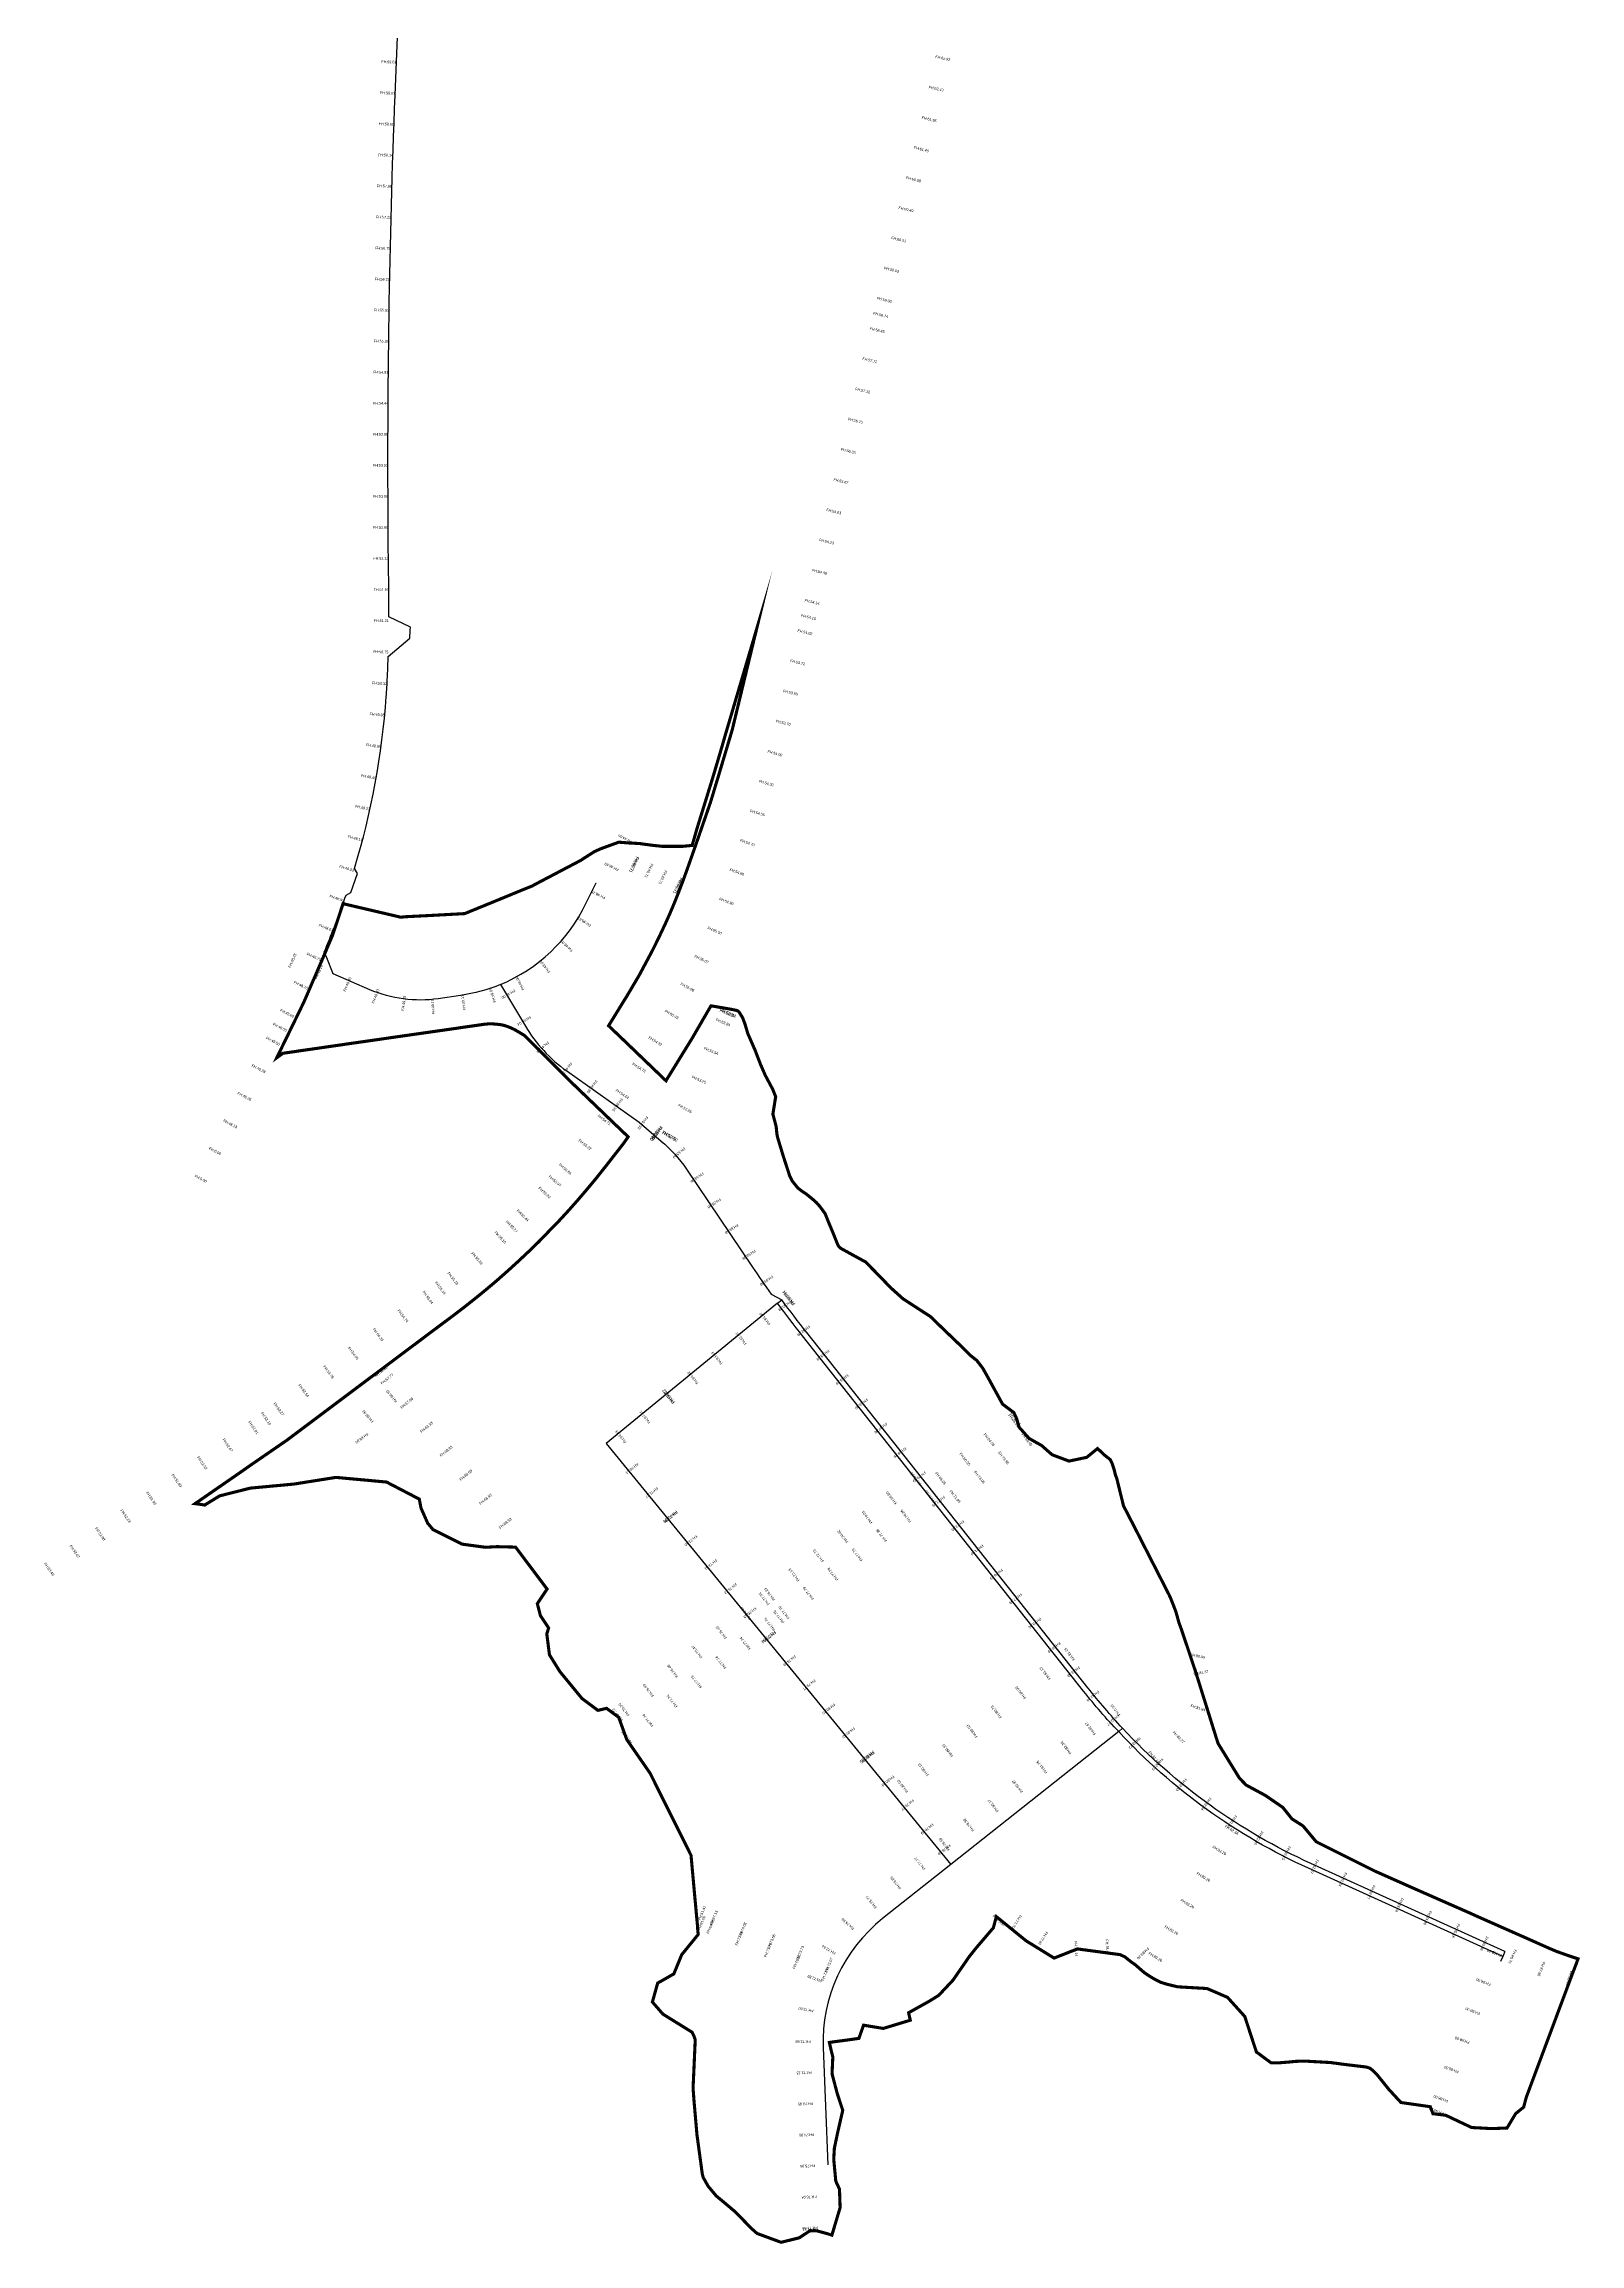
# Model space of a CAD drawing. Header units: millimetres. Extents: x 227572 to 269266, y 328772 to 433188.
# Drawn here: x 237982 to 238971, y 429743 to 431159 of the extents above; entities that cross this region are included whole.
import ezdxf
from ezdxf.enums import TextEntityAlignment as Align

# ---------------------------------------------------------------- set-up
doc = ezdxf.new("R2010")
doc.units = ezdxf.units.MM
doc.linetypes.add('PHANTOM2', pattern=[1.25, 0.625, -0.125, 0.125, -0.125, 0.125, -0.125])
for name, color, linetype in [('+++New_지구계(1안)', 1, 'Continuous'), ('L_diameter', 3, 'Continuous'), ('L_FH', 5, 'Continuous'), ('L_Junction', 1, 'Continuous'), ('L_pipeline', 4, 'Continuous'), ('L_Pipes', 2, 'Continuous'), ('도로체인계획고', 6, 'Continuous')]:
    doc.layers.add(name, color=color, linetype=linetype)
doc.styles.get("Standard").update_dxf_attribs({"font": 'arial.ttf'})

msp = doc.modelspace()

# ---------------------------------------------------------------- linework, layer by layer
at = {"layer": '+++New_지구계(1안)', "color": 1, "linetype": 'PHANTOM2', "ltscale": 40, "const_width": 2, "flags": 128}
msp.add_lwpolyline([(238963.8, 429928.2), (238963.8, 429928.2), (238969.5, 429926.3), (238968.4, 429923.2), (238966.4, 429918), (238965.2, 429914.8), (238964, 429911.6), (238963.4, 429910), (238939.3, 429845.5), (238936.2, 429837.2), (238934.5, 429830.8), (238929.4, 429826.7), (238923.8, 429817.4), (238914.1, 429817), (238901, 429817.7), (238884.3, 429825.6), (238876.1, 429826.6), (238874.4, 429831.1), (238855.5, 429833.8), (238847.9, 429842), (238840.1, 429851.7), (238837, 429854.7), (238835.5, 429855.9), (238834.3, 429856.3), (238832.8, 429856.7), (238819.3, 429858.3), (238809.7, 429859.6), (238807.2, 429859.7), (238803.9, 429859.9), (238798.2, 429860.2), (238796.6, 429860.3), (238793.7, 429860.5), (238790.7, 429860.4), (238787.6, 429860.3), (238782.8, 429859.8), (238779.7, 429859.6), (238777.7, 429859.4), (238771.8, 429859.4), (238769.2, 429861.3), (238763.8, 429865.3), (238762.4, 429866.3), (238754.9, 429889.2), (238743.8, 429901.5), (238730.6, 429907.2), (238711.7, 429908.3), (238705, 429909.9), (238700.8, 429911.2), (238697.2, 429913), (238694, 429914.9), (238690.1, 429917.5), (238684.5, 429922.4), (238681.8, 429924.3), (238678.9, 429926.6), (238677.8, 429927.5), (238674.7, 429929), (238647.1, 429932.7), (238632.1, 429926.8), (238614.1, 429937.9), (238594.9, 429953.5), (238593, 429946.3), (238581.8, 429933.2), (238577.5, 429927.8), (238567, 429912.6), (238557.8, 429902.8), (238551.5, 429898.9), (238538.4, 429891.6), (238539.5, 429886.8), (238522.1, 429881.5), (238509.4, 429883.6), (238506.4, 429875.1), (238500.8, 429874.3), (238487.4, 429872.5), (238488.3, 429868.4), (238489.6, 429863.1), (238489.1, 429852.3), (238492.5, 429839.4), (238496, 429828.8), (238492.7, 429814.4), (238490.6, 429804.4), (238490.2, 429797.3), (238491.5, 429783.2), (238493.9, 429778), (238494.3, 429766.1), (238489, 429748.4), (238486.2, 429749.3), (238479.3, 429751.2), (238474.7, 429751.1), (238468, 429746.7), (238462, 429745.2), (238456.3, 429743.8), (238440.8, 429749.5), (238437.1, 429752.8), (238426.7, 429763.5), (238414.5, 429773.7), (238409.3, 429779.9), (238406.1, 429785.6), (238405.5, 429788.1), (238402.1, 429813.1), (238400.2, 429834.9), (238399.6, 429843.1), (238401, 429874.2), (238400.1, 429876.8), (238398.9, 429879.1), (238380.2, 429890.7), (238373.4, 429898.5), (238376.8, 429910.7), (238387.2, 429916.6), (238392.3, 429929), (238402.9, 429942), (238402.5, 429946.1), (238402.4, 429948.1), (238400.4, 429969.7), (238398.3, 429992.9), (238372, 430045.7), (238357.6, 430066.5), (238356.9, 430067.5), (238351.7, 430081.8), (238351.3, 430082.1), (238343.9, 430087.6), (238338.3, 430086.3), (238328.1, 430093.9), (238313.8, 430111.3), (238307.1, 430122.1), (238305.4, 430135.6), (238306.6, 430139.3), (238301.3, 430147.3), (238299.3, 430155), (238305.6, 430164.4), (238285.3, 430191.4), (238273.3, 430191.7), (238265.9, 430191.3), (238250.9, 430193.3), (238232.1, 430202.7), (238228.7, 430206.8), (238224.4, 430216.5), (238223.3, 430222.3), (238202.2, 430233.3), (238169.6, 430236.3), (238142.5, 430232), (238114.5, 430229.4), (238094.7, 430224.4), (238085.1, 430218.5), (238081.3, 430219.1), (238078.9, 430219.4), (238107.7, 430239.3), (238114.4, 430244), (238138.1, 430260.3), (238173.3, 430286.7), (238225.1, 430325.5), (238229.2, 430328.6), (238244.9, 430340.3), (238252.1, 430345.8), (238259.3, 430351.5), (238266.3, 430357.2), (238273.4, 430363.2), (238280.3, 430369.3), (238287.1, 430375.5), (238293.7, 430381.7), (238300.3, 430388.1), (238308.5, 430396.6), (238313.1, 430401.3), (238319.3, 430408), (238325.4, 430414.9), (238331.3, 430421.8), (238337.2, 430428.9), (238343.8, 430437.2), (238349.8, 430444.9), (238354.8, 430451.3), (238357.8, 430455.6), (238354.1, 430459.1), (238321.5, 430490.4), (238317.1, 430494.8), (238316.6, 430495.3), (238316.6, 430495.3), (238304.6, 430507.3), (238290.9, 430520.9), (238287.6, 430522.9), (238284.5, 430524.7), (238281.9, 430525.9), (238279.6, 430526.8), (238277.6, 430527.4), (238276.3, 430527.7), (238273.2, 430528.1), (238270.4, 430528.3), (238267.7, 430528.3), (238264.7, 430528), (238234.9, 430523.7), (238228.5, 430522.8), (238181.2, 430516), (238143.9, 430510.6), (238139.2, 430509.9), (238135.5, 430509.4), (238131.5, 430506.5), (238139.8, 430523.5), (238148.9, 430542.2), (238162.1, 430572.8), (238167.5, 430585.5), (238173.1, 430602.4), (238174.2, 430605.7), (238211.3, 430597), (238214.5, 430597.3), (238228.4, 430598), (238252.5, 430599.3), (238275.5, 430608.7), (238290.5, 430614.9), (238295.8, 430617), (238297.8, 430618.1), (238327.5, 430633.7), (238329.4, 430635), (238336.2, 430639.3), (238340.5, 430641.2), (238351.8, 430645.3), (238358.2, 430644.8), (238365.3, 430644.4), (238372.5, 430643.4), (238379.9, 430642.6), (238387.1, 430642.6), (238389.5, 430642.6), (238392.6, 430642.6), (238399, 430643.2), (238402.1, 430654), (238412, 430685.9), (238416.2, 430700), (238419.1, 430709.9), (238420.2, 430713.8), (238440.3, 430781.7), (238424.8, 430717.6), (238424.6, 430716.9), (238423.5, 430713.2), (238416, 430688.1), (238410.8, 430670.9), (238401.3, 430643.4), (238395.5, 430627), (238393, 430620.1), (238390.3, 430613.1), (238387.6, 430606.3), (238384.7, 430599.4), (238381.7, 430592.7), (238378.5, 430585.9), (238375.3, 430579.3), (238373.4, 430575.5), (238364.9, 430559.6), (238356.5, 430545.4), (238353.5, 430540.6), (238345.2, 430527.1), (238356.4, 430516.4), (238381.6, 430492.2), (238382.2, 430491.7), (238382.7, 430492.6), (238399.1, 430519.2), (238411.1, 430539.9), (238413.1, 430539.6), (238424.2, 430537.7), (238427, 430537.1), (238427.9, 430536.9), (238428.6, 430536.5), (238429.3, 430535.9), (238429.8, 430535), (238431.5, 430532.3), (238433.1, 430528), (238434.8, 430522.2), (238439.6, 430511.2), (238443, 430502.3), (238446.1, 430495.2), (238450.9, 430486.2), (238452.8, 430481.4), (238451, 430470.2), (238453.1, 430462.3), (238453.6, 430457.3), (238454, 430455.3), (238457.8, 430442.8), (238461.8, 430430.5), (238463.5, 430427.1), (238467.1, 430422.6), (238470, 430420.4), (238472.3, 430418.9), (238476.4, 430415.6), (238479.1, 430413.2), (238481.3, 430410.7), (238484.6, 430406.2), (238487.4, 430399.3), (238489.5, 430394.3), (238492.7, 430386.3), (238493.3, 430385.2), (238494.7, 430383.8), (238507.2, 430376.9), (238510.6, 430375.1), (238518.3, 430367.3), (238526.9, 430358.4), (238534.8, 430351.3), (238548.5, 430342.4), (238552.4, 430339.9), (238561.6, 430331), (238571.3, 430321.7), (238578.4, 430314.7), (238582.3, 430311.6), (238586.1, 430306.7), (238588.6, 430302.3), (238598.9, 430283.5), (238606.2, 430278), (238608, 430274.1), (238609.5, 430268.7), (238616, 430261.4), (238624.1, 430256.8), (238630.8, 430250.9), (238641.7, 430246.8), (238653.1, 430249.2), (238660.1, 430254.9), (238664.1, 430251.1), (238664.4, 430250.8), (238668.2, 430247.8), (238669.5, 430245.2), (238670.7, 430241.5), (238671.6, 430237.9), (238672.5, 430235.5), (238676.8, 430218), (238683, 430206), (238706.1, 430160.8), (238707, 430158.9), (238709.8, 430151.8), (238710.6, 430149.6), (238712.5, 430142.8), (238714.2, 430138.1), (238723.2, 430111.3), (238735.3, 430072.6), (238737.7, 430065), (238751.5, 430042.6), (238755.8, 430038.2), (238759.5, 430036.2), (238768.2, 430031.5), (238779.4, 430023.8), (238785.3, 430016.4), (238792.4, 430011.9), (238800.9, 430001.7), (238814.9, 429994.7), (238838.9, 429982.7), (238839.6, 429982.4), (238865.5, 429970.9), (238900.3, 429955.6), (238900.3, 429955.6), (238904.9, 429953.5), (238935.9, 429939.8), (238951.4, 429932.9), (238951.4, 429932.9), (238955, 429931.4), (238955.3, 429931.2), (238955.7, 429931.1), (238956.1, 429930.9), (238956.8, 429930.7), (238963.8, 429928.2)], dxfattribs=at)
at = {"layer": 'L_pipeline'}
for points in [[(238167.8, 430560.6), (238163.7, 430570.8), (238162.1, 430574.7), (238162.2, 430574.9), (238162.6, 430575.9), (238163, 430576.8), (238163.4, 430577.7), (238163.7, 430578.7, 0.017038), (238176.1, 430611.2), (238179.3, 430612.8), (238183.4, 430625.2), (238181.6, 430628.4, 0.055308), (238202, 430739.2), (238202.1, 430740.2), (238202.2, 430741.3), (238202.2, 430742.3), (238202.3, 430743.3), (238202.4, 430744.3), (238202.4, 430745.3), (238202.5, 430746.4), (238202.5, 430747.4), (238202.6, 430748.4), (238202.7, 430749.4), (238202.7, 430750.4), (238202.8, 430751.4), (238202.8, 430752.5), (238202.9, 430753.5), (238202.9, 430754.5), (238203, 430755.5), (238203, 430756.5), (238203, 430757.5), (238203.1, 430758.6), (238203.1, 430759.6), (238203.1, 430760.6), (238203.2, 430761.6), (238203.2, 430762.6), (238203.2, 430763.6), (238203.3, 430764.7), (238203.3, 430764.9), (238217.1, 430776.6), (238217.5, 430781.6), (238217.6, 430783.7), (238203.7, 430790.3), (238203.7, 430790.9), (238203.7, 430791.9), (238203.7, 430793), (238203.7, 430794), (238203.7, 430795), (238203.7, 430796), (238203.7, 430797), (238203.7, 430798), (238203.7, 430799), (238203.7, 430800), (238203.7, 430801), (238203.6, 430802), (238203.6, 430803), (238203.6, 430804), (238203.6, 430805), (238203.6, 430806), (238203.6, 430807), (238203.6, 430808), (238203.6, 430809), (238203.6, 430810), (238203.6, 430811), (238203.6, 430812), (238203.6, 430813), (238203.6, 430814), (238203.6, 430815.1), (238203.6, 430816.1), (238203.5, 430817.1), (238203.5, 430818.1), (238203.5, 430819.1), (238203.5, 430820.1), (238203.3, 430842.4, -0.011854), (238207.7, 431126.3), (238210.9, 431206.8)], [(238275.6, 430553.7, 0.184012), (238330.6, 430605.8), (238337.1, 430619.2)], [(238275.6, 430553.7, -0.06285), (238249.9, 430546.6), (238235.5, 430544.5, -0.138555), (238191.5, 430550.3), (238167.8, 430560.6)], [(238285.8, 430536.5), (238291.6, 430526.9, 0.104382), (238318.2, 430498), (238364.8, 430465), (238364.8, 430465), (238379, 430452.8)], [(238379, 430452.8, -0.071818), (238395.3, 430434.8), (238437.8, 430371.6, 0.00116), (238449.8, 430354.3), (238456.8, 430350.6)], [(238673.7, 430072.6, -0.022331), (238651.1, 430098.6), (238470.1, 430327.4, -0.009399), (238454, 430348.5, -0.009399)], [(238676.1, 430074.8, -0.016213), (238653.9, 430100.8), (238472.8, 430329.6, -0.009399), (238456.8, 430350.6, -0.009399)], [(238921, 429927.9), (238796, 429984.6, -0.09965), (238673.7, 430072.6, -0.098448)], [(238922.4, 429931.1), (238797.5, 429987.7, -0.098448), (238676.1, 430074.8, -0.098448)], [(238565.7, 429987.1), (238521.7, 429952.2, 0.239337), (238483.4, 429869.2), (238486.3, 429793.6)]]:
    msp.add_lwpolyline(points, format="xyb", dxfattribs=at)
for points in [[(238275.6, 430553.7), (238285.8, 430536.5)], [(238454, 430348.5), (238343.7, 430258.1)], [(238454, 430348.5), (238456.8, 430350.6)], [(238343.7, 430258.1), (238565.7, 429987.1)], [(238673.7, 430072.6), (238565.7, 429987.1)], [(238673.7, 430072.6), (238676.1, 430074.8)], [(238921, 429927.9), (238921, 429927.9), (238919.5, 429924.7)], [(238922.4, 429931.1), (238921, 429927.9)]]:
    msp.add_lwpolyline(points, dxfattribs=at)

# ---------------------------------------------------------------- texts
at = {"layer": 'L_diameter'}
for s, rotation, p in [('300', 88.9242, (238203.9, 430984.9)), ('80', 46.8211, (238313.1, 430579.9)), ('300', 176.3313, (238220.8, 430543.7)), ('400', 300.8185, (238280.7, 430545.1)), ('400', 318.059, (238328.5, 430490.8)), ('400', 307.2749, (238417.9, 430401.3)), ('150', 36.2046, (238455.4, 430349.6)), ('100', 219.3268, (238398.8, 430303.3)), ('400', 128.4911, (238565.8, 430212.1)), ('150', 128.5278, (238563.1, 430209.9)), ('100', 309.3268, (238454.7, 430122.6)), ('150', 43.1031, (238674.9, 430073.7)), ('100', 218.3587, (238619.7, 430029.8)), ('400', 149.662, (238789.5, 429987.6)), ('400', 149.7282, (238791.5, 429990.5)), ('400', 245.5906, (238921.7, 429929.5)), ('400', 245.5906, (238920.2, 429926.3)), ('80', 247.6928, (238489, 429906.3))]:
    msp.add_text(s, height=0.1, rotation=rotation, dxfattribs=at).set_placement(p, align=Align.TOP_LEFT)
at = {"layer": 'L_FH'}
for s, p in [('48.75', (238337.1, 430619.2)), ('49.20', (238167.8, 430560.6)), ('49.00', (238275.6, 430553.7)), ('49.04', (238285.8, 430536.5)), ('52.50', (238379, 430452.8)), ('60.88', (238454, 430348.5)), ('60.88', (238456.8, 430350.6)), ('68.93', (238343.7, 430258.1)), ('82.72', (238673.7, 430072.6)), ('82.72', (238676.1, 430074.8)), ('78.58', (238565.7, 429987.1)), ('88.00', (238921, 429927.9)), ('88.00', (238922.4, 429931.1)), ('88.00', (238919.5, 429924.7)), ('75.96', (238486.3, 429793.6))]:
    msp.add_text(s, height=0.1, dxfattribs=at).set_placement(p, align=Align.TOP_LEFT)
at = {"layer": 'L_Junction'}
for s, p in [('J56', (238337.1, 430619.2)), ('J68', (238167.8, 430560.6)), ('J69', (238275.6, 430553.7)), ('J51', (238285.8, 430536.5)), ('J50', (238379, 430452.8)), ('J42', (238454, 430348.5)), ('J41', (238456.8, 430350.6)), ('J03', (238343.7, 430258.1)), ('J44', (238673.7, 430072.6)), ('J43', (238676.1, 430074.8)), ('J02', (238565.7, 429987.1)), ('J89', (238921, 429927.9)), ('J87', (238922.4, 429931.1)), ('1', (238919.5, 429924.7)), ('J01', (238486.3, 429793.6))]:
    msp.add_text(s, height=0.1, dxfattribs=at).set_placement(p)
at = {"layer": 'L_Pipes'}
for s, rotation, p in [('P102', 88.9242, (238203.9, 430984.9)), ('P094', 46.8211, (238313.1, 430579.9)), ('P103', 176.3313, (238220.8, 430543.7)), ('P088', 300.8185, (238280.7, 430545.1)), ('P089', 318.059, (238328.5, 430490.8)), ('P002', 307.2749, (238417.9, 430401.3)), ('P079', 36.2046, (238455.4, 430349.6)), ('P007', 219.3268, (238398.8, 430303.3)), ('P003', 128.4911, (238565.8, 430212.1)), ('P004', 128.5278, (238563.1, 430209.9)), ('P008', 309.3268, (238454.7, 430122.6)), ('P080', 43.1031, (238674.9, 430073.7)), ('P005', 218.3587, (238619.7, 430029.8)), ('P077', 149.662, (238789.5, 429987.6)), ('P076', 149.7282, (238791.5, 429990.5)), ('P116', 245.5906, (238921.7, 429929.5)), ('P117', 245.5906, (238920.2, 429926.3)), ('P006', 247.6928, (238489, 429906.3))]:
    msp.add_text(s, height=0.1, rotation=rotation, dxfattribs=at).set_placement(p)
at = {"layer": '도로체인계획고'}
for s, rotation, p in [('FH:59.51', 357.7577, (238198.8, 431147)), ('FH:62.92', 347.5964, (238555.5, 431150.3)), ('FH:62.43', 347.5964, (238551.2, 431130.7)), ('FH:59.07', 357.7577, (238198, 431127)), ('FH:58.60', 357.9261, (238197.2, 431107)), ('FH:61.95', 345.6337, (238546.7, 431111.2)), ('FH:61.46', 345.4266, (238541.7, 431091.9)), ('FH:58.14', 358.1171, (238196.6, 431087)), ('FH:57.68', 358.3081, (238195.9, 431067)), ('FH:60.98', 345.4266, (238536.6, 431072.5)), ('FH:57.22', 358.4991, (238195.4, 431047)), ('FH:60.49', 346.554, (238531.8, 431053.1)), ('FH:60.01', 346.554, (238527.1, 431033.7)), ('FH:56.75', 358.6901, (238194.9, 431027)), ('FH:56.29', 358.8811, (238194.5, 431007)), ('FH:59.53', 346.554, (238522.5, 431014.2)), ('FH:59.03', 346.554, (238517.8, 430994.8)), ('FH:55.83', 359.072, (238194.1, 430987.1)), ('FH:58.43', 346.554, (238513.2, 430975.3)), ('FH:58.74', 346.554, (238515.5, 430985.1)), ('FH:55.37', 359.263, (238193.9, 430967.1)), ('FH:54.91', 359.454, (238193.6, 430947.1)), ('FH:57.72', 346.554, (238508.5, 430955.9)), ('FH:57.12', 346.554, (238503.9, 430936.4)), ('FH:54.44', 359.645, (238193.5, 430927.1)), ('FH:53.98', 359.836, (238193.4, 430907.1)), ('FH:56.75', 346.554, (238499.2, 430917)), ('FH:56.35', 346.554, (238494.6, 430897.5)), ('FH:53.52', 0.027, (238193.4, 430887.1)), ('FH:55.67', 346.554, (238489.9, 430878.1)), ('FH:53.06', 0.218, (238193.4, 430867.1)), ('FH:52.60', 0.409, (238193.5, 430847.1)), ('FH:54.83', 346.554, (238485.3, 430858.6)), ('FH:54.23', 346.554, (238480.6, 430839.2)), ('FH:52.13', 0.4744, (238193.7, 430827.1)), ('FH:54.08', 346.554, (238476, 430819.7)), ('FH:51.67', 0.39, (238193.9, 430807.1)), ('FH:54.10', 346.554, (238469, 430790.5)), ('FH:54.14', 346.554, (238471.3, 430800.3)), ('FH:51.21', 359.7927, (238193.9, 430787.1)), ('FH:54.02', 346.554, (238466.7, 430780.8)), ('FH:50.75', 358.6224, (238193.6, 430767.1)), ('FH:53.72', 346.554, (238462, 430761.4)), ('FH:50.32', 356.8792, (238192.8, 430747)), ('FH:53.55', 346.554, (238457.4, 430741.9)), ('FH:49.95', 354.6473, (238191.2, 430727.1)), ('FH:53.70', 346.554, (238452.7, 430722.5)), ('FH:49.65', 352.3554, (238188.9, 430707.2)), ('FH:54.00', 343.6176, (238447.4, 430703.1)), ('FH:49.40', 350.0636, (238185.7, 430687.4)), ('FH:54.30', 343.6176, (238441.8, 430683.9)), ('FH:49.23', 347.7718, (238181.8, 430667.7)), ('FH:54.55', 343.6176, (238436.1, 430664.7)), ('FH:49.11', 345.48, (238177.1, 430648.2)), ('FH:44.50', 154.3076, (238360.6, 430646.2)), ('FH:48.71', 244.3076, (238363.5, 430636.1)), ('FH:54.70', 340.5664, (238429.7, 430645.8)), ('FH:49.03', 343.1881, (238171.6, 430629)), ('FH:48.69', 154.3076, (238351.9, 430628.1)), ('FH:48.71', 244.3076, (238372.5, 430631.7)), ('FH:48.71', 244.3076, (238381.5, 430627.4)), ('FH:48.71', 244.3076, (238391.8, 430622.5)), ('FH:54.80', 340.5664, (238423, 430626.9)), ('FH:48.95', 340.8963, (238165.3, 430609.9)), ('FH:48.75', 154.3076, (238343.3, 430610.1)), ('FH:54.90', 339.4312, (238416.2, 430608.1)), ('FH:48.81', 147.9925, (238334.1, 430592.2)), ('FH:48.87', 338.6045, (238158.3, 430591.2)), ('FH:48.87', 138.028, (238322.3, 430575.9)), ('FH:55.00', 336.8847, (238408.7, 430589.5)), ('FH:48.43', 66.6629, (238140.4, 430564.2)), ('FH:48.79', 336.3651, (238150.6, 430572.7)), ('FH:49.20', 66.6629, (238157.4, 430556.9)), ('FH:48.93', 128.0635, (238307.8, 430561.9)), ('FH:55.07', 334.3383, (238400.3, 430571.3)), ('FH:48.70', 334.605, (238142.2, 430554.5)), ('FH:49.40', 66.6629, (238175.8, 430548.9)), ('FH:49.33', 69.2411, (238194.2, 430541.2)), ('FH:49.05', 108.1346, (238272.7, 430542.4)), ('FH:48.99', 118.0991, (238291.1, 430550.6)), ('FH:55.08', 331.7918, (238391.2, 430553.5)), ('FH:48.60', 333.4178, (238133.4, 430536.5)), ('FH:49.25', 81.9735, (238213.4, 430536.7)), ('FH:49.18', 94.7059, (238233.3, 430534.6)), ('FH:49.11', 98.2165, (238253.2, 430537.4)), ('FH:49.00', 210.8185, (238284.4, 430550.6)), ('FH:55.03', 329.2453, (238381.2, 430536.1)), ('FH:53.94', 337.3087, (238416.7, 430536.7)), ('FH:48.55', 333.041, (238128.8, 430527.6)), ('FH:49.04', 210.8185, (238294.6, 430533.5)), ('FH:53.84', 337.3087, (238414.1, 430530.4)), ('FH:48.50', 332.8036, (238124.3, 430518.7)), ('FH:49.13', 222.2367, (238305.9, 430517.2)), ('FH:54.92', 328.3489, (238370.7, 430519)), ('FH:53.54', 337.3087, (238406.4, 430512)), ('FH:48.38', 332.7099, (238115.1, 430500.9)), ('FH:49.38', 234.6548, (238320.4, 430503.8)), ('FH:54.78', 328.3489, (238360.2, 430502)), ('FH:53.25', 337.2307, (238398.6, 430493.5)), ('FH:48.26', 332.7099, (238105.9, 430483.1)), ('FH:49.99', 234.6548, (238336.7, 430492.3)), ('FH:50.93', 234.6548, (238353.1, 430480.7)), ('FH:54.64', 326.3774, (238349.5, 430485.1)), ('FH:48.13', 332.7099, (238096.8, 430465.4)), ('FH:54.71', 323.5126, (238337.9, 430468.7)), ('FH:51.93', 234.6548, (238369.4, 430469.1)), ('FH:52.95', 330.3515, (238389.7, 430475.5)), ('FH:55.22', 321.9854, (238325.6, 430452.9)), ('FH:52.50', 233.0964, (238378.7, 430462.5)), ('FH:52.50', 234.6548, (238378.7, 430462.5)), ('FH:52.50', 329.7509, (238379.6, 430458.2)), ('FH:0.00', 332.7099, (238087.6, 430447.6)), ('FH:55.86', 320.0663, (238313, 430437.3)), ('FH:53.00', 220.5385, (238393.7, 430449)), ('FH:0.00', 332.7099, (238078.4, 430429.8)), ('FH:55.92', 317.7744, (238299.8, 430422.3)), ('FH:55.97', 318.9204, (238306.4, 430429.7)), ('FH:53.99', 213.9168, (238405.7, 430432.8)), ('FH:55.28', 213.9168, (238416.8, 430416.2)), ('FH:55.18', 313.1908, (238271.5, 430393.8)), ('FH:55.27', 314.3367, (238278.8, 430400.7)), ('FH:55.44', 315.4826, (238285.9, 430407.8)), ('FH:56.68', 213.9168, (238428, 430399.6)), ('FH:55.20', 310.899, (238256.6, 430380.5)), ('FH:58.08', 213.9168, (238439.1, 430383)), ('FH:55.19', 308.6071, (238241.2, 430367.7)), ('FH:55.04', 306.8233, (238225.2, 430355.6)), ('FH:55.14', 307.4612, (238233.2, 430361.6)), ('FH:59.48', 215.0056, (238450.4, 430366.5)), ('FH:60.94', 129.3268, (238465.1, 430347.9)), ('FH:54.74', 306.8233, (238209.2, 430343.6)), ('FH:61.37', 129.3268, (238449.6, 430335.3)), ('FH:60.88', 216.6427, (238462, 430350.3)), ('FH:54.38', 306.8233, (238193.2, 430331.6)), ('FH:62.27', 129.3268, (238434.2, 430322.6)), ('FH:62.29', 218.2797, (238474.1, 430334.4)), ('FH:54.05', 306.8233, (238177.2, 430319.6)), ('FH:63.43', 129.3268, (238418.7, 430309.9)), ('FH:63.69', 218.3587, (238486.5, 430318.7)), ('FH:53.54', 306.8233, (238145.2, 430295.6)), ('FH:53.78', 306.8233, (238161.2, 430307.6)), ('FH:53.93', 39.3268, (238195.4, 430300.7)), ('FH:57.77', 39.3268, (238199.3, 430295.9)), ('FH:64.82', 129.3268, (238403.2, 430297.2)), ('FH:65.09', 218.3587, (238498.9, 430303)), ('FH:53.27', 306.8233, (238129.2, 430283.7)), ('FH:68.93', 130.788, (238209.2, 430285.5)), ('FH:67.96', 39.3268, (238212, 430280.4)), ('FH:66.22', 129.3268, (238387.7, 430284.6)), ('FH:66.49', 218.3587, (238511.3, 430287.3)), ('FH:52.91', 304.8055, (238112.9, 430272)), ('FH:53.10', 304.8055, (238121.1, 430277.7)), ('FH:68.93', 130.788, (238194, 430272.5)), ('FH:68.93', 39.3268, (238224.7, 430264.9)), ('FH:67.61', 129.3268, (238372.3, 430271.9)), ('FH:67.89', 218.3587, (238523.7, 430271.7)), ('FH:66.05', 308.3587, (238602.3, 430276.3)), ('FH:66.05', 308.3587, (238603.5, 430277.2)), ('FH:52.47', 304.8055, (238096.4, 430260.6)), ('FH:68.93', 216.8232, (238189.6, 430265.1)), ('FH:68.93', 39.3268, (238237.3, 430249.4)), ('FH:68.93', 129.3268, (238356.8, 430259.2)), ('FH:69.29', 218.3587, (238536.2, 430256)), ('FH:66.05', 308.3587, (238586.6, 430263.8)), ('FH:69.45', 308.3587, (238610.9, 430263.9)), ('FH:52.02', 304.8055, (238080, 430249.2)), ('FH:68.93', 39.3268, (238250, 430234)), ('FH:70.14', 219.3268, (238363.5, 430245.8)), ('FH:70.93', 128.3587, (238546.7, 430232.2)), ('FH:70.69', 218.3587, (238548.6, 430240.3)), ('FH:66.05', 308.3587, (238555.3, 430239)), ('FH:66.05', 308.3587, (238571, 430251.4)), ('FH:73.95', 308.3587, (238580.3, 430239.7)), ('FH:73.95', 308.3587, (238595.9, 430252.1)), ('FH:51.93', 304.8055, (238047.2, 430226.4)), ('FH:51.83', 304.8055, (238063.6, 430237.8)), ('FH:68.93', 39.3268, (238262.7, 430218.5)), ('FH:71.27', 219.3268, (238376.2, 430230.3)), ('FH:69.60', 128.3587, (238531, 430219.8)), ('FH:71.98', 128.3587, (238556, 430220.5)), ('FH:71.98', 308.3587, (238564.6, 430227.3)), ('FH:52.28', 304.8055, (238030.7, 430215)), ('FH:72.39', 219.3268, (238388.8, 430214.8)), ('FH:70.01', 128.3587, (238515.3, 430207.4)), ('FH:76.96', 128.3587, (238540.3, 430208.1)), ('FH:72.09', 218.3587, (238561, 430224.6)), ('FH:52.68', 304.8055, (238014.3, 430203.5)), ('FH:68.93', 39.3268, (238275.4, 430203)), ('FH:73.50', 219.3268, (238401.5, 430199.3)), ('FH:70.42', 128.3587, (238499.7, 430195)), ('FH:77.36', 128.3587, (238524.6, 430195.7)), ('FH:73.49', 218.3587, (238573.4, 430208.9)), ('FH:53.07', 304.8055, (237997.9, 430192.1)), ('FH:74.61', 219.3268, (238414.2, 430183.9)), ('FH:72.73', 128.3587, (238484, 430182.6)), ('FH:77.76', 128.3587, (238509, 430183.2)), ('FH:74.89', 218.3587, (238585.8, 430193.3)), ('FH:53.46', 304.8055, (237981.5, 430180.7)), ('FH:75.72', 219.3268, (238426.9, 430168.4)), ('FH:73.13', 128.3587, (238468.3, 430170.2)), ('FH:77.79', 128.3587, (238493.3, 430170.8)), ('FH:76.29', 218.3587, (238598.2, 430177.6)), ('FH:77.01', 128.3587, (238449, 430154.9)), ('FH:74.23', 128.3587, (238452.6, 430157.8)), ('FH:77.79', 128.3587, (238477.6, 430158.4)), ('FH:77.69', 218.3587, (238610.6, 430161.9)), ('FH:76.45', 128.3587, (238421.5, 430133.2)), ('FH:76.44', 128.3587, (238437.2, 430145.6)), ('FH:76.83', 219.3268, (238439.5, 430152.9)), ('FH:77.74', 128.3587, (238452.6, 430138.6)), ('FH:77.79', 128.3587, (238458.5, 430143.3)), ('FH:77.79', 128.3587, (238461.9, 430146)), ('FH:79.09', 218.3587, (238623, 430146.2)), ('FH:76.47', 128.3587, (238405.8, 430120.7)), ('FH:77.74', 128.3587, (238436.9, 430126.2)), ('FH:77.94', 219.3268, (238452.2, 430137.5)), ('FH:80.49', 218.3587, (238635.4, 430130.5)), ('FH:81.26', 128.3587, (238645.7, 430119.2)), ('FH:76.48', 128.3587, (238390.1, 430108.3)), ('FH:77.74', 128.3587, (238421.2, 430113.8)), ('FH:78.98', 219.3268, (238464.9, 430122)), ('FH:81.13', 128.3587, (238630, 430106.8)), ('FH:81.68', 218.3587, (238647.9, 430114.8)), ('FH:80.99', 349.0652, (238719.6, 430121.4)), ('FH:81.37', 10.8787, (238722.1, 430108.8)), ('FH:76.49', 128.3587, (238374.5, 430095.9)), ('FH:77.74', 128.3587, (238405.5, 430101.4)), ('FH:79.77', 219.3268, (238477.6, 430106.5)), ('FH:80.93', 128.3587, (238614.3, 430094.4)), ('FH:82.44', 219.0807, (238660.3, 430099.2)), ('FH:67.72', 128.3587, (238354.6, 430080.2)), ('FH:70.30', 128.3587, (238358.8, 430083.5)), ('FH:77.74', 128.3587, (238374.2, 430076.6)), ('FH:77.74', 128.3587, (238389.8, 430089)), ('FH:80.29', 219.3268, (238490.2, 430091)), ('FH:80.73', 128.3587, (238598.6, 430082)), ('FH:82.77', 222.0963, (238673.2, 430084)), ('FH:0.00', 128.3587, (238674.9, 430083.7)), ('FH:81.84', 342.2308, (238719.9, 430088.6)), ('FH:71.62', 128.3587, (238360.6, 430065.8)), ('FH:80.55', 219.3268, (238502.9, 430075.6)), ('FH:80.53', 128.3587, (238583, 430069.6)), ('FH:82.67', 128.3587, (238659.2, 430071.3)), ('FH:82.72', 225.1119, (238686.8, 430069.4)), ('FH:82.27', 313.5829, (238708.3, 430072)), ('FH:80.55', 219.3268, (238515.6, 430060.1)), ('FH:80.33', 128.3587, (238567.3, 430057.2)), ('FH:82.36', 128.3587, (238643.5, 430058.9)), ('FH:82.68', 309.3268, (238692.7, 430059.3)), ('FH:82.63', 228.1274, (238701.3, 430055.7)), ('FH:80.29', 219.3268, (238528.3, 430044.6)), ('FH:80.03', 128.3587, (238538.2, 430034.2)), ('FH:80.13', 128.3587, (238551.6, 430044.8)), ('FH:80.97', 128.3587, (238612.2, 430034.1)), ('FH:81.76', 128.3587, (238627.9, 430046.5)), ('FH:82.53', 231.143, (238716.4, 430042.7)), ('FH:79.77', 219.3268, (238540.9, 430029.2)), ('FH:80.17', 128.3587, (238596.5, 430021.6)), ('FH:82.44', 234.1586, (238732.2, 430030.5)), ('FH:78.99', 219.3268, (238553.6, 430013.7)), ('FH:79.38', 128.3587, (238580.8, 430009.2)), ('FH:82.34', 329.0375, (238741.8, 430011.1)), ('FH:82.34', 237.1741, (238748.6, 430019.1)), ('FH:78.69', 219.3268, (238564.6, 430000.3)), ('FH:78.58', 128.3587, (238565.1, 429996.8)), ('FH:83.26', 329.0375, (238733.9, 429997.9)), ('FH:82.25', 240.1897, (238765.6, 430008.7)), ('FH:82.15', 243.2053, (238783.1, 429999.1)), ('FH:77.77', 128.3587, (238549.4, 429984.4)), ('FH:82.07', 245.5906, (238801.1, 429990.5)), ('FH:76.85', 128.3587, (238533.8, 429972)), ('FH:83.26', 329.0375, (238723.6, 429980.8)), ('FH:82.24', 245.5906, (238819.3, 429982.2)), ('FH:82.77', 245.5906, (238837.5, 429974)), ('FH:61.41', 67.7577, (238404.3, 429951)), ('FH:67.13', 67.7577, (238411.9, 429947.9)), ('FH:75.77', 128.5123, (238518.1, 429959.6)), ('FH:83.26', 329.0375, (238713.3, 429963.6)), ('FH:83.56', 245.5906, (238855.7, 429965.7)), ('FH:84.36', 245.5906, (238873.9, 429957.4)), ('FH:61.00', 67.7577, (238404, 429944.6)), ('FH:64.88', 67.7577, (238409.7, 429942.3)), ('FH:71.59', 67.7577, (238428.2, 429934.7)), ('FH:74.08', 67.7577, (238430.4, 429940.3)), ('FH:73.66', 67.7577, (238449, 429932.7)), ('FH:74.56', 138.9297, (238503.5, 429946.2)), ('FH:75.57', 317.4723, (238592.4, 429953.6)), ('FH:77.70', 237.592, (238609.9, 429954.8)), ('FH:77.87', 237.592, (238626.8, 429944.1)), ('FH:83.26', 329.0375, (238703, 429946.5)), ('FH:85.16', 245.5906, (238892.1, 429949.2)), ('FH:71.75', 67.7577, (238446.7, 429927.2)), ('FH:71.92', 67.7577, (238465.2, 429919.6)), ('FH:73.73', 67.7577, (238467.5, 429925.2)), ('FH:73.54', 149.3471, (238491.6, 429930.4)), ('FH:78.14', 272.1717, (238645.2, 429937.7)), ('FH:78.45', 273.2072, (238665.2, 429938.8)), ('FH:83.26', 224.1556, (238692.2, 429933.8)), ('FH:83.26', 329.0375, (238692.7, 429929.3)), ('FH:85.96', 245.5906, (238910.4, 429940.9)), ('FH:88.00', 159.8558, (238920.4, 429929.3)), ('FH:86.76', 245.5906, (238928.6, 429932.6)), ('FH:72.89', 159.7645, (238482.8, 429912.7)), ('FH:72.91', 67.7577, (238483.7, 429912)), ('FH:73.07', 67.7577, (238486, 429917.6)), ('FH:88.00', 159.8558, (238913.5, 429910.5)), ('FH:87.56', 249.2586, (238946.8, 429924.6)), ('FH:88.31', 254.5939, (238964.4, 429918.8)), ('FH:72.60', 170.1819, (238477.3, 429893.6)), ('FH:88.00', 159.8558, (238906.6, 429891.8)), ('FH:72.68', 180.5994, (238475.3, 429873.9)), ('FH:88.00', 159.8558, (238899.8, 429873)), ('FH:88.00', 159.8558, (238892.9, 429854.2)), ('FH:73.13', 182.1981, (238476, 429854)), ('FH:73.95', 182.1981, (238476.8, 429834)), ('FH:90.00', 159.8558, (238883.1, 429827.5)), ('FH:88.00', 159.8558, (238886, 429835.4)), ('FH:74.96', 182.1981, (238477.5, 429814)), ('FH:75.96', 182.1981, (238478.3, 429794)), ('FH:76.94', 182.1981, (238479.1, 429774)), ('FH:77.68', 182.1981, (238479.8, 429754)), ('FH:77.71', 182.1981, (238479.9, 429753.2))]:
    msp.add_text(s, height=1.7, rotation=rotation, dxfattribs=at).set_placement(p)
at = {"layer": '도로체인계획고', "color": 250, "width": 0.7}
for s, rotation, p in [('FH:48.71', 244.3076, (238362.9, 430636.3)), ('FH:48.71', 244.3076, (238391.3, 430622.7)), ('FH:53.94', 337.3087, (238416.5, 430536.2)), ('FH:52.50', 233.0964, (238378.2, 430462.9)), ('FH:52.50', 234.6548, (238378.2, 430462.9)), ('FH:52.50', 329.7509, (238379.3, 430457.7)), ('FH:60.94', 129.3268, (238465.6, 430348.3)), ('FH:66.22', 129.3268, (238388.2, 430284.9)), ('FH:72.39', 219.3268, (238388.5, 430215.3)), ('FH:77.94', 219.3268, (238451.8, 430137.9)), ('FH:80.55', 219.3268, (238515.2, 430060.6))]:
    msp.add_text(s, height=2.2, rotation=rotation, dxfattribs=at).set_placement(p)

doc.saveas('drawing.dxf')
